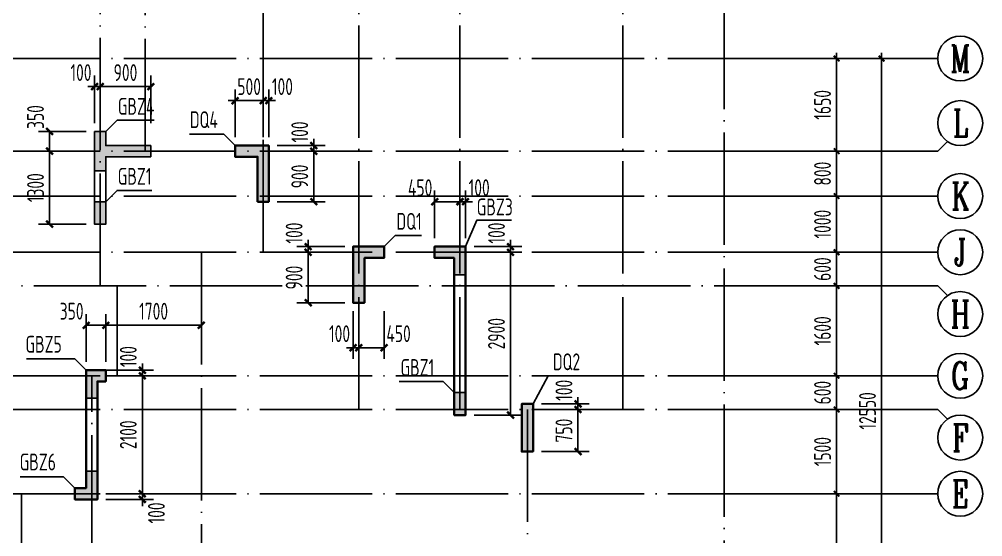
# Model space of a CAD drawing. Extents: x -1712635 to -854203, y -534641 to -21985.
# Drawn here: x -1324429 to -1307290, y -357850 to -348634 of the extents above; entities that cross this region are included whole.
import ezdxf
from ezdxf.enums import TextEntityAlignment as Align

# ---------------------------------------------------------------- set-up
doc = ezdxf.new("R2010")
doc.units = 0
doc.header["$LTSCALE"] = 1000
doc.linetypes.add('DOTE', pattern=[2.42, 2, -0.2, 0.02, -0.2])
doc.layers.get('0').update_dxf_attribs({"linetype": 'CONTINUOUS'})
doc.layers.get('Defpoints').update_dxf_attribs({"linetype": 'CONTINUOUS'})
for name, color, linetype in [('A-AXIS', 1, 'CONTINUOUS'), ('A-DOTE', 10, 'DOTE'), ('AXIS_NUM', 7, 'CONTINUOUS'), ('S-Q墙实线', 6, 'CONTINUOUS'), ('S-Q墙标注', 3, 'CONTINUOUS'), ('S-X详图填充', 252, 'CONTINUOUS'), ('S-X详图实线', 4, 'CONTINUOUS'), ('S-Y一般标注', 3, 'CONTINUOUS'), ('S-Z柱编号', 6, 'CONTINUOUS')]:
    doc.layers.add(name, color=color, linetype=linetype)
doc.styles.add('TSSD_Axis', font='complex.shx', dxfattribs={"width": 0.7, "bigfont": 'hztxt.shx'})
doc.styles.add('TSSD_DIMENSION', font='Tssdeng.shx', dxfattribs={"width": 0.7, "bigfont": 'tssdchn.shx'})
doc.styles.add('TSSD_REIN', font='tssdeng.shx', dxfattribs={"width": 0.7, "height": 300, "bigfont": 'tssdchn.shx'})
doc.styles.add('结构文字', font='zstxt.shx', dxfattribs={"width": 0.7, "bigfont": 'zshz.shx'})
doc.dimstyles.new('STRUCK', dxfattribs={"dimtxt": 400, "dimasz": 121, "dimexe": 200, "dimexo": 150, "dimgap": 115, "dimtad": 1, "dimdec": 0, "dimdsep": 46, "dimtxsty": '结构文字', "dimblk": 'ARCHTICK', "dimcen": 400, "dimclrd": 3, "dimclre": 3, "dimclrt": 7, "dimadec": 0, "dimazin": 0, "dimtfac": 1, "dimtdec": 0, "dimtix": 1, "dimtmove": 2, "dimatfit": 3, "dimldrblk": '_DIMX', "dimfxl": 0, "dimtolj": 1, "dimtzin": 0, "dimarcsym": 0})
doc.dimstyles.new('TSSD_100_100', dxfattribs={"dimtxt": 300, "dimasz": 100, "dimexe": 100, "dimexo": 250, "dimgap": 100, "dimtad": 1, "dimdec": 0, "dimzin": 0, "dimdsep": 46, "dimtxsty": 'TSSD_DIMENSION', "dimblk": 'ARCHTICK', "dimcen": 0, "dimdle": 100, "dimclrt": 7, "dimadec": 0, "dimazin": 0, "dimtfac": 1, "dimtdec": 0, "dimtix": 1, "dimtmove": 2, "dimatfit": 3, "dimldrblk": 'ARCHTICK', "dimfxl": 0, "dimtolj": 1, "dimtzin": 0, "dimarcsym": 0})

# ---------------------------------------------------------------- blocks, each defined once
blk = doc.blocks.new('ts_axno')
at = {"color": 0, "linetype": 'ByBlock', "lineweight": -2}
blk.add_circle((0, 0), 0.5, dxfattribs=at)
at = {"color": 0, "linetype": 'ByBlock', "lineweight": -2, "style": 'TSSD_Axis', "width": 0.7}
blk.add_attdef('A', text='', height=0.6, dxfattribs=at).set_placement((0, 0), align=Align.MIDDLE_CENTER)
blk = doc.blocks.new('_ArchTick')
at = {"color": 0, "const_width": 0.35}
blk.add_lwpolyline([(-0.5, -0.5), (0.5, 0.5)], dxfattribs=at)
blk = doc.blocks.new('*D168')
at = {"layer": 'Defpoints', "color": 0}
for p in [(55600, 10900), (56600, 10900), (55600, 9400)]:
    blk.add_point(p, dxfattribs=at)
at = {"layer": 'S-Y一般标注', "color": 0, "lineweight": -2}
for p, q in [((56600, 9300), (56600, 11000)), ((55850, 10900), (56700, 10900)), ((55850, 9400), (56700, 9400))]:
    blk.add_line(p, q, dxfattribs=at)
at = {"layer": 'S-Y一般标注', "color": 0, "lineweight": -2, "xscale": 100, "yscale": 100, "zscale": 100}
for p, rotation in [((56600, 10900), 90), ((56600, 9400), 270)]:
    blk.add_blockref('_ArchTick', p, dxfattribs=dict(at, rotation=rotation))
at = {"layer": 'S-Y一般标注', "color": 7, "insert": (56350, 10150), "char_height": 300, "attachment_point": 5, "rotation": 90, "style": 'TSSD_DIMENSION'}
blk.add_mtext('\\A1;1500', dxfattribs=at)
blk = doc.blocks.new('*D169')
at = {"layer": 'Defpoints', "color": 0}
for p in [(55600, 11500), (56600, 11500), (55600, 10900)]:
    blk.add_point(p, dxfattribs=at)
at = {"layer": 'S-Y一般标注', "color": 0, "lineweight": -2}
for p, q in [((55850, 11500), (56700, 11500)), ((56600, 11500), (56600, 11600)), ((56600, 10900), (56600, 11500)), ((55850, 10900), (56700, 10900)), ((56600, 10900), (56600, 10800))]:
    blk.add_line(p, q, dxfattribs=at)
at = {"layer": 'S-Y一般标注', "color": 0, "lineweight": -2, "xscale": 100, "yscale": 100, "zscale": 100}
for p, rotation in [((56600, 11500), 270), ((56600, 10900), 90)]:
    blk.add_blockref('_ArchTick', p, dxfattribs=dict(at, rotation=rotation))
at = {"layer": 'S-Y一般标注', "color": 7, "insert": (56350, 11200), "char_height": 300, "attachment_point": 5, "rotation": 90, "style": 'TSSD_DIMENSION'}
blk.add_mtext('\\A1;600', dxfattribs=at)
blk = doc.blocks.new('*D170')
at = {"layer": 'Defpoints', "color": 0}
for p in [(55600, 13100), (56600, 13100), (55600, 11500)]:
    blk.add_point(p, dxfattribs=at)
at = {"layer": 'S-Y一般标注', "color": 0, "lineweight": -2}
for p, q in [((56600, 11400), (56600, 13200)), ((55850, 13100), (56700, 13100)), ((55850, 11500), (56700, 11500))]:
    blk.add_line(p, q, dxfattribs=at)
at = {"layer": 'S-Y一般标注', "color": 0, "lineweight": -2, "xscale": 100, "yscale": 100, "zscale": 100}
for p, rotation in [((56600, 13100), 90), ((56600, 11500), 270)]:
    blk.add_blockref('_ArchTick', p, dxfattribs=dict(at, rotation=rotation))
at = {"layer": 'S-Y一般标注', "color": 7, "insert": (56350, 12300), "char_height": 300, "attachment_point": 5, "rotation": 90, "style": 'TSSD_DIMENSION'}
blk.add_mtext('\\A1;1600', dxfattribs=at)
blk = doc.blocks.new('*D171')
at = {"layer": 'Defpoints', "color": 0}
for p in [(55600, 13700), (56600, 13700), (55600, 13100)]:
    blk.add_point(p, dxfattribs=at)
at = {"layer": 'S-Y一般标注', "color": 0, "lineweight": -2}
for p, q in [((56600, 13700), (56600, 13800)), ((55850, 13700), (56700, 13700)), ((56600, 13100), (56600, 13700)), ((55850, 13100), (56700, 13100)), ((56600, 13100), (56600, 13000))]:
    blk.add_line(p, q, dxfattribs=at)
at = {"layer": 'S-Y一般标注', "color": 0, "lineweight": -2, "xscale": 100, "yscale": 100, "zscale": 100}
for p, rotation in [((56600, 13700), 270), ((56600, 13100), 90)]:
    blk.add_blockref('_ArchTick', p, dxfattribs=dict(at, rotation=rotation))
at = {"layer": 'S-Y一般标注', "color": 7, "insert": (56350, 13400), "char_height": 300, "attachment_point": 5, "rotation": 90, "style": 'TSSD_DIMENSION'}
blk.add_mtext('\\A1;600', dxfattribs=at)
blk = doc.blocks.new('*D172')
at = {"layer": 'Defpoints', "color": 0}
for p in [(55600, 14700), (56600, 14700), (55600, 13700)]:
    blk.add_point(p, dxfattribs=at)
at = {"layer": 'S-Y一般标注', "color": 0, "lineweight": -2}
for p, q in [((56600, 13600), (56600, 14800)), ((55850, 14700), (56700, 14700)), ((55850, 13700), (56700, 13700))]:
    blk.add_line(p, q, dxfattribs=at)
at = {"layer": 'S-Y一般标注', "color": 0, "lineweight": -2, "xscale": 100, "yscale": 100, "zscale": 100}
for p, rotation in [((56600, 14700), 90), ((56600, 13700), 270)]:
    blk.add_blockref('_ArchTick', p, dxfattribs=dict(at, rotation=rotation))
at = {"layer": 'S-Y一般标注', "color": 7, "insert": (56350, 14200), "char_height": 300, "attachment_point": 5, "rotation": 90, "style": 'TSSD_DIMENSION'}
blk.add_mtext('\\A1;1000', dxfattribs=at)
blk = doc.blocks.new('*D173')
at = {"layer": 'Defpoints', "color": 0}
for p in [(55600, 17150), (57400, 17150), (55600, 4600)]:
    blk.add_point(p, dxfattribs=at)
at = {"layer": 'S-Y一般标注', "color": 0, "lineweight": -2}
for p, q in [((55850, 17150), (57500, 17150)), ((57400, 4500), (57400, 17250)), ((55850, 4600), (57500, 4600))]:
    blk.add_line(p, q, dxfattribs=at)
at = {"layer": 'S-Y一般标注', "color": 0, "lineweight": -2, "xscale": 100, "yscale": 100, "zscale": 100}
for p, rotation in [((57400, 17150), 90), ((57400, 4600), 270)]:
    blk.add_blockref('_ArchTick', p, dxfattribs=dict(at, rotation=rotation))
at = {"layer": 'S-Y一般标注', "color": 7, "insert": (57150, 10875), "char_height": 300, "attachment_point": 5, "rotation": 90, "style": 'TSSD_DIMENSION'}
blk.add_mtext('\\A1;12550', dxfattribs=at)
blk = doc.blocks.new('*D174')
at = {"layer": 'Defpoints', "color": 0}
for p in [(55600, 15500), (56600, 15500), (55600, 14700)]:
    blk.add_point(p, dxfattribs=at)
at = {"layer": 'S-Y一般标注', "color": 0, "lineweight": -2}
for p, q in [((56600, 14600), (56600, 15600)), ((55850, 15500), (56700, 15500)), ((55850, 14700), (56700, 14700))]:
    blk.add_line(p, q, dxfattribs=at)
at = {"layer": 'S-Y一般标注', "color": 0, "lineweight": -2, "xscale": 100, "yscale": 100, "zscale": 100}
for p, rotation in [((56600, 15500), 90), ((56600, 14700), 270)]:
    blk.add_blockref('_ArchTick', p, dxfattribs=dict(at, rotation=rotation))
at = {"layer": 'S-Y一般标注', "color": 7, "insert": (56350, 15100), "char_height": 300, "attachment_point": 5, "rotation": 90, "style": 'TSSD_DIMENSION'}
blk.add_mtext('\\A1;800', dxfattribs=at)
blk = doc.blocks.new('*D176')
at = {"layer": 'Defpoints', "color": 0}
for p in [(55600, 9400), (56600, 9400), (55600, 6400)]:
    blk.add_point(p, dxfattribs=at)
at = {"layer": 'S-Y一般标注', "color": 0, "lineweight": -2}
for p, q in [((56600, 6300), (56600, 9500)), ((55850, 9400), (56700, 9400)), ((55850, 6400), (56700, 6400))]:
    blk.add_line(p, q, dxfattribs=at)
at = {"layer": 'S-Y一般标注', "color": 0, "lineweight": -2, "xscale": 100, "yscale": 100, "zscale": 100}
for p, rotation in [((56600, 9400), 90), ((56600, 6400), 270)]:
    blk.add_blockref('_ArchTick', p, dxfattribs=dict(at, rotation=rotation))
at = {"layer": 'S-Y一般标注', "color": 7, "insert": (56350, 7900), "char_height": 300, "attachment_point": 5, "rotation": 90, "style": 'TSSD_DIMENSION'}
blk.add_mtext('\\A1;3000', dxfattribs=at)
blk = doc.blocks.new('*D177')
at = {"layer": 'Defpoints', "color": 0}
for p in [(55600, 17150), (56600, 17150), (55600, 15500)]:
    blk.add_point(p, dxfattribs=at)
at = {"layer": 'S-Y一般标注', "color": 0, "lineweight": -2}
for p, q in [((55850, 17150), (56700, 17150)), ((56600, 15400), (56600, 17250)), ((55850, 15500), (56700, 15500))]:
    blk.add_line(p, q, dxfattribs=at)
at = {"layer": 'S-Y一般标注', "color": 0, "lineweight": -2, "xscale": 100, "yscale": 100, "zscale": 100}
for p, rotation in [((56600, 17150), 90), ((56600, 15500), 270)]:
    blk.add_blockref('_ArchTick', p, dxfattribs=dict(at, rotation=rotation))
at = {"layer": 'S-Y一般标注', "color": 7, "insert": (56350, 16325), "char_height": 300, "attachment_point": 5, "rotation": 90, "style": 'TSSD_DIMENSION'}
blk.add_mtext('\\A1;1650', dxfattribs=at)
blk = doc.blocks.new('*D2305')
at = {"layer": 'Defpoints', "color": 0}
for p in [(-1316490, -352784), (-1315690, -352784), (-1316490, -355684)]:
    blk.add_point(p, dxfattribs=at)
at = {"layer": 'S-Q墙标注', "color": 3, "lineweight": -2}
for p, q in [((-1316340, -352784), (-1315490, -352784)), ((-1315690, -355684), (-1315690, -352784)), ((-1316340, -355684), (-1315490, -355684))]:
    blk.add_line(p, q, dxfattribs=at)
at = {"layer": 'S-Q墙标注', "color": 3, "lineweight": -2, "xscale": 121, "yscale": 121, "zscale": 121}
for p, rotation in [((-1315690, -352784), 90), ((-1315690, -355684), 270)]:
    blk.add_blockref('_ArchTick', p, dxfattribs=dict(at, rotation=rotation))
at = {"layer": 'S-Q墙标注', "color": 7, "insert": (-1315940, -354234), "char_height": 300, "attachment_point": 5, "rotation": 90, "style": 'TSSD_REIN'}
blk.add_mtext('\\A1;2900', dxfattribs=at)
blk = doc.blocks.new('_DIMX')
blk.add_line((-150, 0), (150, 0))
at = {"const_width": 50}
blk.add_lwpolyline([(-70, -70), (70, 70)], dxfattribs=at)
blk = doc.blocks.new('*D2306')
at = {"layer": 'Defpoints', "color": 0}
for p in [(-1316490, -352684), (-1315690, -352684), (-1316490, -352784)]:
    blk.add_point(p, dxfattribs=at)
at = {"layer": 'S-Q墙标注', "color": 3, "lineweight": -2}
for p, q in [((-1316340, -352684), (-1315490, -352684)), ((-1315690, -352684), (-1315690, -352563)), ((-1315690, -352784), (-1315690, -352684)), ((-1316340, -352784), (-1315490, -352784)), ((-1315690, -352784), (-1315690, -352905))]:
    blk.add_line(p, q, dxfattribs=at)
at = {"layer": 'S-Q墙标注', "color": 3, "lineweight": -2, "xscale": 121, "yscale": 121, "zscale": 121}
for p, rotation in [((-1315690, -352684), 270), ((-1315690, -352784), 90)]:
    blk.add_blockref('_ArchTick', p, dxfattribs=dict(at, rotation=rotation))
at = {"layer": 'S-Q墙标注', "color": 7, "insert": (-1315940, -352442), "char_height": 300, "attachment_point": 5, "rotation": 90, "style": 'TSSD_REIN'}
blk.add_mtext('\\A1;100', dxfattribs=at)
blk = doc.blocks.new('*D2307')
at = {"layer": 'Defpoints', "color": 0}
for p in [(-1316590, -351884), (-1316590, -352684), (-1316490, -352684)]:
    blk.add_point(p, dxfattribs=at)
at = {"layer": 'S-Q墙标注', "color": 3, "lineweight": -2}
for p, q in [((-1316590, -352534), (-1316590, -351684)), ((-1316490, -352534), (-1316490, -351684)), ((-1316590, -351884), (-1316711, -351884)), ((-1316490, -351884), (-1316590, -351884)), ((-1316490, -351884), (-1316369, -351884))]:
    blk.add_line(p, q, dxfattribs=at)
at = {"layer": 'S-Q墙标注', "color": 3, "lineweight": -2, "xscale": 121, "yscale": 121, "zscale": 121}
blk.add_blockref('_ArchTick', (-1316590, -351884), dxfattribs=at)
at = {"layer": 'S-Q墙标注', "color": 3, "lineweight": -2, "xscale": 121, "yscale": 121, "zscale": 121, "rotation": 180}
blk.add_blockref('_ArchTick', (-1316490, -351884), dxfattribs=at)
at = {"layer": 'S-Q墙标注', "color": 7, "insert": (-1316248, -351634), "char_height": 300, "attachment_point": 5, "style": 'TSSD_REIN'}
blk.add_mtext('\\A1;100', dxfattribs=at)
blk = doc.blocks.new('*D2308')
at = {"layer": 'Defpoints', "color": 0}
for p in [(-1317040, -351884), (-1317040, -352684), (-1316590, -352684)]:
    blk.add_point(p, dxfattribs=at)
at = {"layer": 'S-Q墙标注', "color": 3, "lineweight": -2}
for p, q in [((-1317040, -352534), (-1317040, -351684)), ((-1316590, -352534), (-1316590, -351684)), ((-1316590, -351884), (-1317040, -351884))]:
    blk.add_line(p, q, dxfattribs=at)
at = {"layer": 'S-Q墙标注', "color": 3, "lineweight": -2, "xscale": 121, "yscale": 121, "zscale": 121, "rotation": 180}
blk.add_blockref('_ArchTick', (-1317040, -351884), dxfattribs=at)
at = {"layer": 'S-Q墙标注', "color": 3, "lineweight": -2, "xscale": 121, "yscale": 121, "zscale": 121}
blk.add_blockref('_ArchTick', (-1316590, -351884), dxfattribs=at)
at = {"layer": 'S-Q墙标注', "color": 7, "insert": (-1317298, -351634), "char_height": 300, "attachment_point": 5, "style": 'TSSD_REIN'}
blk.add_mtext('\\A1;450', dxfattribs=at)
blk = doc.blocks.new('*D2309')
at = {"layer": 'Defpoints', "color": 0}
for p in [(-1319290, -352784), (-1318490, -352784), (-1318490, -353684)]:
    blk.add_point(p, dxfattribs=at)
at = {"layer": 'S-Q墙标注', "color": 3, "lineweight": -2}
for p, q in [((-1318640, -352784), (-1319490, -352784)), ((-1319290, -353684), (-1319290, -352784)), ((-1318640, -353684), (-1319490, -353684))]:
    blk.add_line(p, q, dxfattribs=at)
at = {"layer": 'S-Q墙标注', "color": 3, "lineweight": -2, "xscale": 121, "yscale": 121, "zscale": 121}
for p, rotation in [((-1319290, -352784), 90), ((-1319290, -353684), 270)]:
    blk.add_blockref('_ArchTick', p, dxfattribs=dict(at, rotation=rotation))
at = {"layer": 'S-Q墙标注', "color": 7, "insert": (-1319540, -353234), "char_height": 300, "attachment_point": 5, "rotation": 90, "style": 'TSSD_REIN'}
blk.add_mtext('\\A1;900', dxfattribs=at)
blk = doc.blocks.new('*D2310')
at = {"layer": 'Defpoints', "color": 0}
for p in [(-1319290, -352684), (-1318490, -352684), (-1318490, -352784)]:
    blk.add_point(p, dxfattribs=at)
at = {"layer": 'S-Q墙标注', "color": 3, "lineweight": -2}
for p, q in [((-1318640, -352684), (-1319490, -352684)), ((-1319290, -352684), (-1319290, -352563)), ((-1319290, -352784), (-1319290, -352684)), ((-1318640, -352784), (-1319490, -352784)), ((-1319290, -352784), (-1319290, -352905))]:
    blk.add_line(p, q, dxfattribs=at)
at = {"layer": 'S-Q墙标注', "color": 3, "lineweight": -2, "xscale": 121, "yscale": 121, "zscale": 121}
for p, rotation in [((-1319290, -352684), 270), ((-1319290, -352784), 90)]:
    blk.add_blockref('_ArchTick', p, dxfattribs=dict(at, rotation=rotation))
at = {"layer": 'S-Q墙标注', "color": 7, "insert": (-1319540, -352442), "char_height": 300, "attachment_point": 5, "rotation": 90, "style": 'TSSD_REIN'}
blk.add_mtext('\\A1;100', dxfattribs=at)
blk = doc.blocks.new('*D2311')
at = {"layer": 'Defpoints', "color": 0}
for p in [(-1318390, -353684), (-1317940, -353684), (-1318390, -354484)]:
    blk.add_point(p, dxfattribs=at)
at = {"layer": 'S-Q墙标注', "color": 3, "lineweight": -2}
for p, q in [((-1318390, -353834), (-1318390, -354684)), ((-1317940, -353834), (-1317940, -354684)), ((-1317940, -354484), (-1318390, -354484))]:
    blk.add_line(p, q, dxfattribs=at)
at = {"layer": 'S-Q墙标注', "color": 3, "lineweight": -2, "xscale": 121, "yscale": 121, "zscale": 121, "rotation": 180}
blk.add_blockref('_ArchTick', (-1318390, -354484), dxfattribs=at)
at = {"layer": 'S-Q墙标注', "color": 3, "lineweight": -2, "xscale": 121, "yscale": 121, "zscale": 121}
blk.add_blockref('_ArchTick', (-1317940, -354484), dxfattribs=at)
at = {"layer": 'S-Q墙标注', "color": 7, "insert": (-1317682, -354234), "char_height": 300, "attachment_point": 5, "style": 'TSSD_REIN'}
blk.add_mtext('\\A1;450', dxfattribs=at)
blk = doc.blocks.new('*D2312')
at = {"layer": 'Defpoints', "color": 0}
for p in [(-1318490, -353684), (-1318390, -353684), (-1318490, -354484)]:
    blk.add_point(p, dxfattribs=at)
at = {"layer": 'S-Q墙标注', "color": 3, "lineweight": -2}
for p, q in [((-1318490, -353834), (-1318490, -354684)), ((-1318390, -353834), (-1318390, -354684)), ((-1318490, -354484), (-1318611, -354484)), ((-1318390, -354484), (-1318490, -354484)), ((-1318390, -354484), (-1318269, -354484))]:
    blk.add_line(p, q, dxfattribs=at)
at = {"layer": 'S-Q墙标注', "color": 3, "lineweight": -2, "xscale": 121, "yscale": 121, "zscale": 121}
blk.add_blockref('_ArchTick', (-1318490, -354484), dxfattribs=at)
at = {"layer": 'S-Q墙标注', "color": 3, "lineweight": -2, "xscale": 121, "yscale": 121, "zscale": 121, "rotation": 180}
blk.add_blockref('_ArchTick', (-1318390, -354484), dxfattribs=at)
at = {"layer": 'S-Q墙标注', "color": 7, "insert": (-1318732, -354234), "char_height": 300, "attachment_point": 5, "style": 'TSSD_REIN'}
blk.add_mtext('\\A1;100', dxfattribs=at)
blk = doc.blocks.new('*D2313')
at = {"layer": 'Defpoints', "color": 0}
for p in [(-1319990, -350984), (-1319190, -350984), (-1319990, -351884)]:
    blk.add_point(p, dxfattribs=at)
at = {"layer": 'S-Q墙标注', "color": 3, "lineweight": -2}
for p, q in [((-1319840, -350984), (-1318990, -350984)), ((-1319190, -351884), (-1319190, -350984)), ((-1319840, -351884), (-1318990, -351884))]:
    blk.add_line(p, q, dxfattribs=at)
at = {"layer": 'S-Q墙标注', "color": 3, "lineweight": -2, "xscale": 121, "yscale": 121, "zscale": 121}
for p, rotation in [((-1319190, -350984), 90), ((-1319190, -351884), 270)]:
    blk.add_blockref('_ArchTick', p, dxfattribs=dict(at, rotation=rotation))
at = {"layer": 'S-Q墙标注', "color": 7, "insert": (-1319440, -351434), "char_height": 300, "attachment_point": 5, "rotation": 90, "style": 'TSSD_REIN'}
blk.add_mtext('\\A1;900', dxfattribs=at)
blk = doc.blocks.new('*D2314')
at = {"layer": 'Defpoints', "color": 0}
for p in [(-1319990, -350884), (-1319990, -350984), (-1319190, -350884)]:
    blk.add_point(p, dxfattribs=at)
at = {"layer": 'S-Q墙标注', "color": 3, "lineweight": -2}
for p, q in [((-1319190, -350884), (-1319190, -350763)), ((-1319840, -350884), (-1318990, -350884)), ((-1319840, -350984), (-1318990, -350984)), ((-1319190, -350984), (-1319190, -350884)), ((-1319190, -350984), (-1319190, -351105))]:
    blk.add_line(p, q, dxfattribs=at)
at = {"layer": 'S-Q墙标注', "color": 3, "lineweight": -2, "xscale": 121, "yscale": 121, "zscale": 121}
for p, rotation in [((-1319190, -350884), 270), ((-1319190, -350984), 90)]:
    blk.add_blockref('_ArchTick', p, dxfattribs=dict(at, rotation=rotation))
at = {"layer": 'S-Q墙标注', "color": 7, "insert": (-1319440, -350642), "char_height": 300, "attachment_point": 5, "rotation": 90, "style": 'TSSD_REIN'}
blk.add_mtext('\\A1;100', dxfattribs=at)
blk = doc.blocks.new('*D2315')
at = {"layer": 'Defpoints', "color": 0}
for p in [(-1320090, -350084), (-1320090, -350884), (-1319990, -350884)]:
    blk.add_point(p, dxfattribs=at)
at = {"layer": 'S-Q墙标注', "color": 3, "lineweight": -2}
for p, q in [((-1320090, -350734), (-1320090, -349884)), ((-1319990, -350734), (-1319990, -349884)), ((-1320090, -350084), (-1320211, -350084)), ((-1319990, -350084), (-1320090, -350084)), ((-1319990, -350084), (-1319869, -350084))]:
    blk.add_line(p, q, dxfattribs=at)
at = {"layer": 'S-Q墙标注', "color": 3, "lineweight": -2, "xscale": 121, "yscale": 121, "zscale": 121}
blk.add_blockref('_ArchTick', (-1320090, -350084), dxfattribs=at)
at = {"layer": 'S-Q墙标注', "color": 3, "lineweight": -2, "xscale": 121, "yscale": 121, "zscale": 121, "rotation": 180}
blk.add_blockref('_ArchTick', (-1319990, -350084), dxfattribs=at)
at = {"layer": 'S-Q墙标注', "color": 7, "insert": (-1319748, -349834), "char_height": 300, "attachment_point": 5, "style": 'TSSD_REIN'}
blk.add_mtext('\\A1;100', dxfattribs=at)
blk = doc.blocks.new('*D2316')
at = {"layer": 'Defpoints', "color": 0}
for p in [(-1320590, -350084), (-1320590, -350884), (-1320090, -350884)]:
    blk.add_point(p, dxfattribs=at)
at = {"layer": 'S-Q墙标注', "color": 3, "lineweight": -2}
for p, q in [((-1320590, -350734), (-1320590, -349884)), ((-1320090, -350734), (-1320090, -349884)), ((-1320590, -350084), (-1320711, -350084)), ((-1320090, -350084), (-1320590, -350084)), ((-1320090, -350084), (-1319969, -350084))]:
    blk.add_line(p, q, dxfattribs=at)
at = {"layer": 'S-Q墙标注', "color": 3, "lineweight": -2, "xscale": 121, "yscale": 121, "zscale": 121}
blk.add_blockref('_ArchTick', (-1320590, -350084), dxfattribs=at)
at = {"layer": 'S-Q墙标注', "color": 3, "lineweight": -2, "xscale": 121, "yscale": 121, "zscale": 121, "rotation": 180}
blk.add_blockref('_ArchTick', (-1320090, -350084), dxfattribs=at)
at = {"layer": 'S-Q墙标注', "color": 7, "insert": (-1320340, -349834), "char_height": 300, "attachment_point": 5, "style": 'TSSD_REIN'}
blk.add_mtext('\\A1;500', dxfattribs=at)
blk = doc.blocks.new('*D2317')
at = {"layer": 'Defpoints', "color": 0}
for p in [(-1323040, -357084), (-1322240, -357084), (-1323040, -357184)]:
    blk.add_point(p, dxfattribs=at)
at = {"layer": 'S-Q墙标注', "color": 3, "lineweight": -2}
for p, q in [((-1322240, -357084), (-1322240, -356963)), ((-1322890, -357084), (-1322040, -357084)), ((-1322240, -357184), (-1322240, -357084)), ((-1322890, -357184), (-1322040, -357184)), ((-1322240, -357184), (-1322240, -357305))]:
    blk.add_line(p, q, dxfattribs=at)
at = {"layer": 'S-Q墙标注', "color": 3, "lineweight": -2, "xscale": 121, "yscale": 121, "zscale": 121}
for p, rotation in [((-1322240, -357084), 270), ((-1322240, -357184), 90)]:
    blk.add_blockref('_ArchTick', p, dxfattribs=dict(at, rotation=rotation))
at = {"layer": 'S-Q墙标注', "color": 7, "insert": (-1321990, -357426), "char_height": 300, "attachment_point": 5, "rotation": 90, "style": 'TSSD_REIN'}
blk.add_mtext('\\A1;100', dxfattribs=at)
blk = doc.blocks.new('*D2318')
at = {"layer": 'Defpoints', "color": 0}
for p in [(-1323040, -354984), (-1322240, -354984), (-1323040, -357084)]:
    blk.add_point(p, dxfattribs=at)
at = {"layer": 'S-Q墙标注', "color": 3, "lineweight": -2}
for p, q in [((-1322890, -354984), (-1322040, -354984)), ((-1322240, -357084), (-1322240, -354984)), ((-1322890, -357084), (-1322040, -357084))]:
    blk.add_line(p, q, dxfattribs=at)
at = {"layer": 'S-Q墙标注', "color": 3, "lineweight": -2, "xscale": 121, "yscale": 121, "zscale": 121}
for p, rotation in [((-1322240, -354984), 90), ((-1322240, -357084), 270)]:
    blk.add_blockref('_ArchTick', p, dxfattribs=dict(at, rotation=rotation))
at = {"layer": 'S-Q墙标注', "color": 7, "insert": (-1322490, -356034), "char_height": 300, "attachment_point": 5, "rotation": 90, "style": 'TSSD_REIN'}
blk.add_mtext('\\A1;2100', dxfattribs=at)
blk = doc.blocks.new('*D2319')
at = {"layer": 'Defpoints', "color": 0}
for p in [(-1323040, -354884), (-1322240, -354884), (-1323040, -354984)]:
    blk.add_point(p, dxfattribs=at)
at = {"layer": 'S-Q墙标注', "color": 3, "lineweight": -2}
for p, q in [((-1322240, -354884), (-1322240, -354763)), ((-1322890, -354884), (-1322040, -354884)), ((-1322240, -354984), (-1322240, -354884)), ((-1322890, -354984), (-1322040, -354984)), ((-1322240, -354984), (-1322240, -355105))]:
    blk.add_line(p, q, dxfattribs=at)
at = {"layer": 'S-Q墙标注', "color": 3, "lineweight": -2, "xscale": 121, "yscale": 121, "zscale": 121}
for p, rotation in [((-1322240, -354884), 270), ((-1322240, -354984), 90)]:
    blk.add_blockref('_ArchTick', p, dxfattribs=dict(at, rotation=rotation))
at = {"layer": 'S-Q墙标注', "color": 7, "insert": (-1322490, -354642), "char_height": 300, "attachment_point": 5, "rotation": 90, "style": 'TSSD_REIN'}
blk.add_mtext('\\A1;100', dxfattribs=at)
blk = doc.blocks.new('*D2361')
at = {"layer": 'Defpoints', "color": 0}
for p in [(-1315290, -355484), (-1315290, -355584), (-1314490, -355484)]:
    blk.add_point(p, dxfattribs=at)
at = {"layer": 'S-Q墙标注', "color": 3, "lineweight": -2}
for p, q in [((-1314490, -355484), (-1314490, -355363)), ((-1315140, -355484), (-1314290, -355484)), ((-1315140, -355584), (-1314290, -355584)), ((-1314490, -355584), (-1314490, -355484)), ((-1314490, -355584), (-1314490, -355705))]:
    blk.add_line(p, q, dxfattribs=at)
at = {"layer": 'S-Q墙标注', "color": 3, "lineweight": -2, "xscale": 121, "yscale": 121, "zscale": 121}
for p, rotation in [((-1314490, -355484), 270), ((-1314490, -355584), 90)]:
    blk.add_blockref('_ArchTick', p, dxfattribs=dict(at, rotation=rotation))
at = {"layer": 'S-Q墙标注', "color": 7, "insert": (-1314740, -355242), "char_height": 300, "attachment_point": 5, "rotation": 90, "style": 'TSSD_REIN'}
blk.add_mtext('\\A1;100', dxfattribs=at)
blk = doc.blocks.new('*D2362')
at = {"layer": 'Defpoints', "color": 0}
for p in [(-1315290, -355584), (-1314490, -355584), (-1315290, -356334)]:
    blk.add_point(p, dxfattribs=at)
at = {"layer": 'S-Q墙标注', "color": 3, "lineweight": -2}
for p, q in [((-1315140, -355584), (-1314290, -355584)), ((-1314490, -356334), (-1314490, -355584)), ((-1315140, -356334), (-1314290, -356334))]:
    blk.add_line(p, q, dxfattribs=at)
at = {"layer": 'S-Q墙标注', "color": 3, "lineweight": -2, "xscale": 121, "yscale": 121, "zscale": 121}
for p, rotation in [((-1314490, -355584), 90), ((-1314490, -356334), 270)]:
    blk.add_blockref('_ArchTick', p, dxfattribs=dict(at, rotation=rotation))
at = {"layer": 'S-Q墙标注', "color": 7, "insert": (-1314740, -355959), "char_height": 300, "attachment_point": 5, "rotation": 90, "style": 'TSSD_REIN'}
blk.add_mtext('\\A1;750', dxfattribs=at)
blk = doc.blocks.new('*D2383')
at = {"layer": 'Defpoints', "color": 0}
for p in [(-1323240, -354084), (-1323240, -354884), (-1322890, -354884)]:
    blk.add_point(p, dxfattribs=at)
at = {"layer": 'S-Q墙标注', "color": 3, "lineweight": -2}
for p, q in [((-1323240, -354734), (-1323240, -353884)), ((-1322890, -354734), (-1322890, -353884)), ((-1322890, -354084), (-1323240, -354084))]:
    blk.add_line(p, q, dxfattribs=at)
at = {"layer": 'S-Q墙标注', "color": 3, "lineweight": -2, "xscale": 121, "yscale": 121, "zscale": 121, "rotation": 180}
blk.add_blockref('_ArchTick', (-1323240, -354084), dxfattribs=at)
at = {"layer": 'S-Q墙标注', "color": 3, "lineweight": -2, "xscale": 121, "yscale": 121, "zscale": 121}
blk.add_blockref('_ArchTick', (-1322890, -354084), dxfattribs=at)
at = {"layer": 'S-Q墙标注', "color": 7, "insert": (-1323498, -353834), "char_height": 300, "attachment_point": 5, "style": 'TSSD_REIN'}
blk.add_mtext('\\A1;350', dxfattribs=at)
blk = doc.blocks.new('*D2384')
at = {"layer": 'Defpoints', "color": 0}
for p in [(-1322890, -354084), (-1322890, -354884), (-1321190, -354884)]:
    blk.add_point(p, dxfattribs=at)
at = {"layer": 'S-Q墙标注', "color": 3, "lineweight": -2}
for p, q in [((-1322890, -354734), (-1322890, -353884)), ((-1321190, -354734), (-1321190, -353884)), ((-1321190, -354084), (-1322890, -354084))]:
    blk.add_line(p, q, dxfattribs=at)
at = {"layer": 'S-Q墙标注', "color": 3, "lineweight": -2, "xscale": 121, "yscale": 121, "zscale": 121, "rotation": 180}
blk.add_blockref('_ArchTick', (-1322890, -354084), dxfattribs=at)
at = {"layer": 'S-Q墙标注', "color": 3, "lineweight": -2, "xscale": 121, "yscale": 121, "zscale": 121}
blk.add_blockref('_ArchTick', (-1321190, -354084), dxfattribs=at)
at = {"layer": 'S-Q墙标注', "color": 7, "insert": (-1322040, -353834), "char_height": 300, "attachment_point": 5, "style": 'TSSD_REIN'}
blk.add_mtext('\\A1;1700', dxfattribs=at)
blk = doc.blocks.new('*D2521')
at = {"layer": 'Defpoints', "color": 0}
for p in [(-1323890, -350984), (-1323090, -350984), (-1323090, -352284)]:
    blk.add_point(p, dxfattribs=at)
at = {"layer": 'S-Q墙标注', "color": 3, "lineweight": -2}
for p, q in [((-1323240, -350984), (-1324090, -350984)), ((-1323890, -352284), (-1323890, -350984)), ((-1323240, -352284), (-1324090, -352284))]:
    blk.add_line(p, q, dxfattribs=at)
at = {"layer": 'S-Q墙标注', "color": 3, "lineweight": -2, "xscale": 121, "yscale": 121, "zscale": 121}
for p, rotation in [((-1323890, -350984), 90), ((-1323890, -352284), 270)]:
    blk.add_blockref('_ArchTick', p, dxfattribs=dict(at, rotation=rotation))
at = {"layer": 'S-Q墙标注', "color": 7, "insert": (-1324140, -351634), "char_height": 300, "attachment_point": 5, "rotation": 90, "style": 'TSSD_REIN'}
blk.add_mtext('\\A1;1300', dxfattribs=at)
blk = doc.blocks.new('*D2522')
at = {"layer": 'Defpoints', "color": 0}
for p in [(-1323890, -350634), (-1323090, -350634), (-1323090, -350984)]:
    blk.add_point(p, dxfattribs=at)
at = {"layer": 'S-Q墙标注', "color": 3, "lineweight": -2}
for p, q in [((-1323240, -350634), (-1324090, -350634)), ((-1323890, -350984), (-1323890, -350634)), ((-1323240, -350984), (-1324090, -350984))]:
    blk.add_line(p, q, dxfattribs=at)
at = {"layer": 'S-Q墙标注', "color": 3, "lineweight": -2, "xscale": 121, "yscale": 121, "zscale": 121}
for p, rotation in [((-1323890, -350634), 90), ((-1323890, -350984), 270)]:
    blk.add_blockref('_ArchTick', p, dxfattribs=dict(at, rotation=rotation))
at = {"layer": 'S-Q墙标注', "color": 7, "insert": (-1324140, -350376), "char_height": 300, "attachment_point": 5, "rotation": 90, "style": 'TSSD_REIN'}
blk.add_mtext('\\A1;350', dxfattribs=at)
blk = doc.blocks.new('*D2523')
at = {"layer": 'Defpoints', "color": 0}
for p in [(-1322990, -349834), (-1322990, -350634), (-1322090, -350634)]:
    blk.add_point(p, dxfattribs=at)
at = {"layer": 'S-Q墙标注', "color": 3, "lineweight": -2}
for p, q in [((-1322990, -350484), (-1322990, -349634)), ((-1322090, -350484), (-1322090, -349634)), ((-1322090, -349834), (-1322990, -349834))]:
    blk.add_line(p, q, dxfattribs=at)
at = {"layer": 'S-Q墙标注', "color": 3, "lineweight": -2, "xscale": 121, "yscale": 121, "zscale": 121, "rotation": 180}
blk.add_blockref('_ArchTick', (-1322990, -349834), dxfattribs=at)
at = {"layer": 'S-Q墙标注', "color": 3, "lineweight": -2, "xscale": 121, "yscale": 121, "zscale": 121}
blk.add_blockref('_ArchTick', (-1322090, -349834), dxfattribs=at)
at = {"layer": 'S-Q墙标注', "color": 7, "insert": (-1322540, -349584), "char_height": 300, "attachment_point": 5, "style": 'TSSD_REIN'}
blk.add_mtext('\\A1;900', dxfattribs=at)
blk = doc.blocks.new('*D2524')
at = {"layer": 'Defpoints', "color": 0}
for p in [(-1323090, -349834), (-1323090, -350634), (-1322990, -350634)]:
    blk.add_point(p, dxfattribs=at)
at = {"layer": 'S-Q墙标注', "color": 3, "lineweight": -2}
for p, q in [((-1323090, -350484), (-1323090, -349634)), ((-1322990, -350484), (-1322990, -349634)), ((-1323090, -349834), (-1323211, -349834)), ((-1322990, -349834), (-1323090, -349834)), ((-1322990, -349834), (-1322869, -349834))]:
    blk.add_line(p, q, dxfattribs=at)
at = {"layer": 'S-Q墙标注', "color": 3, "lineweight": -2, "xscale": 121, "yscale": 121, "zscale": 121}
blk.add_blockref('_ArchTick', (-1323090, -349834), dxfattribs=at)
at = {"layer": 'S-Q墙标注', "color": 3, "lineweight": -2, "xscale": 121, "yscale": 121, "zscale": 121, "rotation": 180}
blk.add_blockref('_ArchTick', (-1322990, -349834), dxfattribs=at)
at = {"layer": 'S-Q墙标注', "color": 7, "insert": (-1323332, -349584), "char_height": 300, "attachment_point": 5, "style": 'TSSD_REIN'}
blk.add_mtext('\\A1;100', dxfattribs=at)
blk = doc.blocks.new('20210726.16395156')
at = {"layer": 'A-AXIS'}
for p, q in [((55600, 17150), (58400, 17150)), ((58400, 15500), (58571.6, 15671.7)), ((55600, 15500), (58400, 15500)), ((55600, 14700), (58400, 14700)), ((55600, 13700), (58400, 13700)), ((55600, 13100.3), (58400, 13100.3)), ((58400, 13100.3), (58571.6, 12928.7)), ((55600, 11500), (58400, 11500)), ((55600, 10900), (58400, 10900)), ((58400, 10900), (58571.6, 10728.4)), ((55600, 9400), (58400, 9400))]:
    blk.add_line(p, q, dxfattribs=at)
at = {"layer": 'A-DOTE'}
for p, q in [((43500, 13100.3), (43500, 18249.9)), ((44300, 15500), (44300, 18249.9)), ((46400, 13700), (46400, 18249.9)), ((48100, 10900), (48100, 18249.9)), ((49900, 10900), (49900, 18249.9)), ((52800, 10900), (52800, 18249.9)), ((54600, 18249.9), (54600, 3600)), ((55600, 17150), (3600, 17150)), ((55600, 15500), (3600, 15500)), ((55600, 14700), (3600, 14700)), ((55600, 13700), (3600, 13700)), ((45299.8, 13700), (45300, 3600)), ((3600, 13100.3), (55600, 13100.3)), ((43800, 11500), (43800, 13100)), ((55600, 11500), (3600, 11500)), ((43350, 3600.2), (43350, 11500)), ((55600, 10900), (3600, 10900)), ((51100, 10900), (51100, 3600)), ((55600, 9400), (3600, 9400)), ((42100, 9400), (42100, 3600))]:
    blk.add_line(p, q, dxfattribs=at)
at = {"layer": 'A-AXIS'}
ref = blk.add_blockref('ts_axno', (58800, 17150), dxfattribs=dict(at, xscale=-800, yscale=800, zscale=800))
ref.add_attrib('G', 'M', dxfattribs={"layer": 'AXIS_NUM', "height": 480, "style": 'TSSD_Axis', "width": 0.7}).set_placement((58800, 17150), align=Align.MIDDLE_CENTER)
ref = blk.add_blockref('ts_axno', (58800, 16000), dxfattribs=dict(at, xscale=-800, yscale=800, zscale=800))
ref.add_attrib('G', 'L', dxfattribs={"layer": 'AXIS_NUM', "height": 480, "style": 'TSSD_Axis', "width": 0.7}).set_placement((58800, 16000), align=Align.MIDDLE_CENTER)
ref = blk.add_blockref('ts_axno', (58800, 14700), dxfattribs=dict(at, xscale=-800, yscale=800, zscale=800))
ref.add_attrib('G', 'K', dxfattribs={"layer": 'AXIS_NUM', "height": 480, "style": 'TSSD_Axis', "width": 0.7}).set_placement((58800, 14700), align=Align.MIDDLE_CENTER)
ref = blk.add_blockref('ts_axno', (58800, 13700), dxfattribs=dict(at, xscale=-800, yscale=800, zscale=800))
ref.add_attrib('G', 'J', dxfattribs={"layer": 'AXIS_NUM', "height": 480, "style": 'TSSD_Axis', "width": 0.7}).set_placement((58800, 13700), align=Align.MIDDLE_CENTER)
ref = blk.add_blockref('ts_axno', (58800, 12600.3), dxfattribs=dict(at, xscale=-800, yscale=800, zscale=800))
ref.add_attrib('C', 'H', dxfattribs={"layer": 'AXIS_NUM', "height": 480, "style": 'TSSD_Axis', "width": 0.7}).set_placement((58800, 12600.3), align=Align.MIDDLE_CENTER)
ref = blk.add_blockref('ts_axno', (58800, 11500), dxfattribs=dict(at, xscale=-800, yscale=800, zscale=800))
ref.add_attrib('D', 'G', dxfattribs={"layer": 'AXIS_NUM', "height": 480, "style": 'TSSD_Axis', "width": 0.7}).set_placement((58800, 11500), align=Align.MIDDLE_CENTER)
ref = blk.add_blockref('ts_axno', (58800, 10400), dxfattribs=dict(at, xscale=-800, yscale=800, zscale=800))
ref.add_attrib('C', 'F', dxfattribs={"layer": 'AXIS_NUM', "height": 480, "style": 'TSSD_Axis', "width": 0.7}).set_placement((58800, 10400), align=Align.MIDDLE_CENTER)
ref = blk.add_blockref('ts_axno', (58800, 9400), dxfattribs=dict(at, xscale=-800, yscale=800, zscale=800))
ref.add_attrib('B', 'E', dxfattribs={"layer": 'AXIS_NUM', "height": 480, "style": 'TSSD_Axis', "width": 0.7}).set_placement((58800, 9400), align=Align.MIDDLE_CENTER)
at = {"layer": 'S-Y一般标注'}
for base, p1, p2, picture, middle in [((57400, 17150), (55600, 4600), (55600, 17150), '*D173', (57150, 10875)), ((56600, 17150), (55600, 15500), (55600, 17150), '*D177', (56350, 16325)), ((56600, 15500), (55600, 14700), (55600, 15500), '*D174', (56350, 15100)), ((56600, 14700), (55600, 13700), (55600, 14700), '*D172', (56350, 14200)), ((56600, 13700), (55600, 13100.3), (55600, 13700), '*D171', (56350, 13400.2)), ((56600, 13100.3), (55600, 11500), (55600, 13100.3), '*D170', (56350, 12300.2)), ((56600, 11500), (55600, 10900), (55600, 11500), '*D169', (56350, 11200)), ((56600, 10900), (55600, 9400), (55600, 10900), '*D168', (56350, 10150)), ((56600, 9400), (55600, 6400), (55600, 9400), '*D176', (56350, 7900))]:
    dim = blk.add_linear_dim(base=base, p1=p1, p2=p2, angle=90, dimstyle='TSSD_100_100', dxfattribs=at)
    dim.commit()
    dim.dimension.update_dxf_attribs({"geometry": picture, "text_midpoint": middle})

msp = doc.modelspace()

# ---------------------------------------------------------------- hatches: boundary and pattern name
at = {"layer": 'S-X详图填充'}
h = msp.add_hatch(color=256, dxfattribs=at)
h.dxf.hatch_style = 1
h.paths.add_polyline_path([(-1322890.09, -351334.15), (-1323090.09, -351334.15), (-1323090.09, -350633.69), (-1322890.09, -350633.69), (-1322890.09, -350883.69), (-1322089.96, -350883.69), (-1322089.96, -351083.69), (-1322890.09, -351083.69)])
h = msp.add_hatch(color=256, dxfattribs=at)
h.dxf.hatch_style = 1
h.paths.add_polyline_path([(-1319990.09, -350883.69), (-1320590, -350883.69), (-1320590, -351083.69), (-1320190.09, -351083.69), (-1320190.09, -351883.69), (-1319990.09, -351883.69)])
h = msp.add_hatch(color=256, dxfattribs=at)
h.dxf.hatch_style = 1
h.paths.add_polyline_path([(-1322890.09, -351883.69), (-1323090.09, -351883.69), (-1323090.09, -352283.69), (-1322890.09, -352283.69)])
h = msp.add_hatch(color=256, dxfattribs=at)
h.dxf.hatch_style = 1
h.paths.add_polyline_path([(-1318490.1, -352683.69), (-1318490.1, -353683.69), (-1318290.1, -353683.69), (-1318290.1, -352883.69), (-1317940.18, -352883.69), (-1317940.18, -352683.69)])
h = msp.add_hatch(color=256, dxfattribs=at)
h.dxf.hatch_style = 1
h.paths.add_polyline_path([(-1316690.08, -353183.69), (-1316490.08, -353183.69), (-1316490.08, -352683.69), (-1317040.08, -352683.69), (-1317040.08, -352883.69), (-1316690.08, -352883.69)])
h = msp.add_hatch(color=256, dxfattribs=at)
h.dxf.hatch_style = 1
h.paths.add_polyline_path([(-1323240.09, -355383.69), (-1323040.09, -355383.69), (-1323040.09, -355083.69), (-1322890.1, -355083.69), (-1322890.1, -354883.69), (-1323240.09, -354883.69)])
h = msp.add_hatch(color=256, dxfattribs=at)
h.dxf.hatch_style = 1
h.paths.add_polyline_path([(-1316490.08, -355283.69), (-1316690.08, -355283.69), (-1316690.08, -355683.69), (-1316490.08, -355683.69)])
h = msp.add_hatch(color=256, dxfattribs=at)
h.dxf.hatch_style = 1
h.paths.add_polyline_path([(-1315490.09, -356333.69), (-1315290.09, -356333.69), (-1315290.12, -355483.69), (-1315490.12, -355483.69)])
h = msp.add_hatch(color=256, dxfattribs=at)
h.dxf.hatch_style = 1
h.paths.add_polyline_path([(-1323040.09, -356683.69), (-1323240.09, -356683.69), (-1323240.09, -356983.69), (-1323440.09, -356983.69), (-1323440.09, -357183.69), (-1323040.09, -357183.69)])

# ---------------------------------------------------------------- linework, layer by layer
at = {"layer": 'S-Q墙实线'}
msp.add_lwpolyline([(-1323090.09, -350983.69), (-1323090.09, -352283.69), (-1322890.09, -352283.69), (-1322890.09, -351083.69), (-1322090.48, -351083.69), (-1322090.48, -350883.69), (-1322890.09, -350883.69), (-1322890.09, -350633.69), (-1323090.09, -350633.69)], close=True, dxfattribs=at)
at = {"layer": 'S-Q墙实线', "lineweight": 35}
for points in [[(-1320190.09, -351883.69), (-1320190.1, -351083.69), (-1320590.01, -351083.69), (-1320590.01, -350883.69), (-1319990.1, -350883.69), (-1319990.09, -351883.69)], [(-1318290.11, -352883.69), (-1318290.11, -353683.69), (-1318490.11, -353683.69), (-1318490.11, -352683.69), (-1317940.11, -352683.69), (-1317940.11, -352883.69)], [(-1316690.11, -352883.69), (-1317040.11, -352883.69), (-1317040.11, -352683.69), (-1316490.11, -352683.69), (-1316490.11, -355683.69), (-1316690.11, -355683.69)], [(-1323240.1, -354883.69), (-1322890.1, -354883.69), (-1322890.1, -355083.69), (-1323040.1, -355083.69), (-1323040.1, -355583.69), (-1323040.1, -356033.69), (-1323040.1, -357183.69), (-1323440.1, -357183.69), (-1323440.1, -356983.69), (-1323240.1, -356983.69), (-1323240.1, -356033.69), (-1323240.1, -355583.69)], [(-1315290.1, -356333.69), (-1315290.1, -355483.69), (-1315490.1, -355483.69), (-1315490.1, -356333.69)]]:
    msp.add_lwpolyline(points, close=True, dxfattribs=at)
at = {"layer": 'S-X详图实线'}
for points in [[(-1322890.09, -351334.15), (-1323090.09, -351334.15), (-1323090.09, -350633.69), (-1322890.09, -350633.69), (-1322890.09, -350883.69), (-1322089.96, -350883.69), (-1322089.96, -351083.69), (-1322890.09, -351083.69), (-1322890.09, -351083.69)], [(-1319990.09, -350883.69), (-1320590, -350883.69), (-1320590, -351083.69), (-1320190.09, -351083.69), (-1320190.09, -351883.69), (-1319990.09, -351883.69), (-1319990.09, -350883.69)], [(-1322890.09, -351883.69), (-1323090.09, -351883.69), (-1323090.09, -352283.69), (-1322890.09, -352283.69), (-1322890.09, -351883.69)], [(-1318490.1, -352683.69), (-1318490.1, -353683.69), (-1318290.1, -353683.69), (-1318290.1, -352883.69), (-1317940.18, -352883.69), (-1317940.18, -352683.69), (-1318490.1, -352683.69)], [(-1316690.08, -353183.69), (-1316490.08, -353183.69), (-1316490.08, -352683.69), (-1317040.08, -352683.69), (-1317040.08, -352883.69), (-1316690.08, -352883.69), (-1316690.08, -353183.69)], [(-1323240.09, -355383.69), (-1323040.09, -355383.69), (-1323040.09, -355083.69), (-1322890.1, -355083.69), (-1322890.1, -354883.69), (-1323240.09, -354883.69), (-1323240.09, -355383.69)], [(-1316490.08, -355283.69), (-1316690.08, -355283.69), (-1316690.08, -355683.69), (-1316490.08, -355683.69), (-1316490.08, -355283.69)], [(-1315490.09, -356333.69), (-1315290.09, -356333.69), (-1315290.12, -355483.69), (-1315490.12, -355483.69), (-1315490.12, -355883.69)], [(-1323040.09, -356683.69), (-1323240.09, -356683.69), (-1323240.09, -356983.69), (-1323440.09, -356983.69), (-1323440.09, -357183.69), (-1323040.09, -357183.69), (-1323040.09, -356683.69)]]:
    msp.add_lwpolyline(points, close=True, dxfattribs=at)
at = {"layer": 'S-Z柱编号', "color": 7}
for points in [[(-1322890.09, -350633.69), (-1322690.09, -350433.69), (-1322028.48, -350433.69)], [(-1320590, -350883.69), (-1320790, -350683.69), (-1321400.77, -350683.69)], [(-1322890.09, -351883.69), (-1322690.09, -351683.69), (-1322070, -351683.69)], [(-1316490.1, -352683.69), (-1316290.1, -352214.69), (-1315670.01, -352214.69)], [(-1317940.18, -352683.69), (-1317740.18, -352483.69), (-1317272.94, -352483.69)], [(-1323240.09, -354883.69), (-1323440.09, -354683.69), (-1324298.07, -354683.69)], [(-1316690.1, -355283.69), (-1316890.1, -355083.69), (-1317670.01, -355083.69)], [(-1315290.1, -355483.69), (-1315017.97, -354983.69), (-1314152.41, -354983.69)], [(-1323440.09, -356983.69), (-1323640.09, -356783.69), (-1324415.41, -356783.69)]]:
    msp.add_lwpolyline(points, dxfattribs=at)

# ---------------------------------------------------------------- block references
at = {"layer": 'A-DOTE'}
msp.add_blockref('20210726.16395156', (-1366490.09, -366483.74), dxfattribs=at)

# ---------------------------------------------------------------- texts
at = {"layer": 'S-Z柱编号', "color": 7, "style": 'TSSD_REIN', "width": 0.7}
for s, p in [('GBZ4', (-1322675.4, -350425.93)), ('DQ4', (-1321395.01, -350662.86)), ('GBZ1', (-1322676.76, -351671.98)), ('GBZ3', (-1316290.26, -352217.28)), ('DQ1', (-1317719.2, -352472.89)), ('GBZ5', (-1324318.74, -354662.47)), ('DQ2', (-1314936.34, -354974.4)), ('GBZ1', (-1317646.84, -355076.51)), ('GBZ6', (-1324421.34, -356758.71))]:
    msp.add_text(s, height=300, dxfattribs=at).set_placement(p, align=Align.BOTTOM_LEFT)

# ---------------------------------------------------------------- dimensions: what is measured, and where the dimension line sits
at = {"layer": 'S-Q墙标注'}
for base, p1, p2, angle, picture, middle in [((-1323090.09, -349833.69), (-1322990.08, -350633.69), (-1323090.09, -350633.69), 180, '*D2524', (-1323332.01, -349583.69)), ((-1320090.09, -350083.69), (-1319990.09, -350883.69), (-1320090.09, -350883.69), 180, '*D2315', (-1319748.16, -349833.69)), ((-1323890.09, -350633.69), (-1323090.09, -350983.69), (-1323090.09, -350633.69), 90, '*D2522', (-1324140.09, -350375.61)), ((-1319190.09, -350883.69), (-1319990.09, -350983.69), (-1319990.09, -350883.69), 90, '*D2314', (-1319440.09, -350641.77)), ((-1317040.1, -351883.69), (-1316590.09, -352683.69), (-1317040.1, -352683.69), 180, '*D2308', (-1317298.17, -351633.69)), ((-1316590.09, -351883.69), (-1316490.1, -352683.69), (-1316590.09, -352683.69), 180, '*D2307', (-1316248.17, -351633.69)), ((-1319290.1, -352683.69), (-1318490.1, -352783.69), (-1318490.1, -352683.69), 90, '*D2310', (-1319540.1, -352441.77)), ((-1315690.1, -352683.69), (-1316490.1, -352783.69), (-1316490.1, -352683.69), 90, '*D2306', (-1315940.1, -352441.77)), ((-1323240.09, -354083.69), (-1322890.09, -354883.69), (-1323240.09, -354883.69), 180, '*D2383', (-1323498.16, -353833.69)), ((-1318490.1, -354483.69), (-1318390.09, -353683.69), (-1318490.1, -353683.69), 180, '*D2312', (-1318732.02, -354233.69)), ((-1318390.09, -354483.69), (-1317940.18, -353683.69), (-1318390.09, -353683.69), 180, '*D2311', (-1317682.1, -354233.69)), ((-1322240.1, -354883.69), (-1323040.1, -354983.69), (-1323040.1, -354883.69), 90, '*D2319', (-1322490.1, -354641.77)), ((-1314490.1, -355483.69), (-1315290.1, -355583.69), (-1315290.1, -355483.69), 90, '*D2361', (-1314740.1, -355241.76)), ((-1322240.1, -357083.69), (-1323040.1, -357183.69), (-1323040.1, -357083.69), 90, '*D2317', (-1321990.1, -357425.61))]:
    dim = msp.add_linear_dim(base=base, p1=p1, p2=p2, angle=angle, dimstyle='STRUCK', override={"dimtxt": 300, "dimgap": 100, "dimtxsty": 'TSSD_REIN'}, dxfattribs=at)
    dim.commit()
    dim.dimension.update_dxf_attribs({"geometry": picture, "text_midpoint": middle, "dimtype": 160})
for base, p1, p2, angle, picture, middle in [((-1322990.08, -349833.69), (-1322089.96, -350633.69), (-1322990.08, -350633.69), 180, '*D2523', (-1322540.02, -349583.69)), ((-1320590, -350083.69), (-1320090.09, -350883.69), (-1320590, -350883.69), 180, '*D2316', (-1320340.05, -349833.69)), ((-1323890.09, -350983.69), (-1323090.09, -352283.69), (-1323090.09, -350983.69), 90, '*D2521', (-1324140.09, -351633.69)), ((-1319190.09, -350983.69), (-1319990.09, -351883.69), (-1319990.09, -350983.69), 90, '*D2313', (-1319440.09, -351433.69)), ((-1319290.1, -352783.69), (-1318490.1, -353683.69), (-1318490.1, -352783.69), 90, '*D2309', (-1319540.1, -353233.69)), ((-1315690.1, -352783.69), (-1316490.1, -355683.69), (-1316490.1, -352783.69), 90, '*D2305', (-1315940.1, -354233.69)), ((-1322890.09, -354083.69), (-1321190.28, -354883.69), (-1322890.09, -354883.69), 180, '*D2384', (-1322040.18, -353833.69)), ((-1322240.1, -354983.69), (-1323040.1, -357083.69), (-1323040.1, -354983.69), 90, '*D2318', (-1322490.1, -356033.69)), ((-1314490.1, -355583.69), (-1315290.1, -356333.69), (-1315290.1, -355583.69), 90, '*D2362', (-1314740.1, -355958.69))]:
    dim = msp.add_linear_dim(base=base, p1=p1, p2=p2, angle=angle, dimstyle='STRUCK', override={"dimtxt": 300, "dimgap": 100, "dimtxsty": 'TSSD_REIN'}, dxfattribs=at)
    dim.commit()
    dim.dimension.update_dxf_attribs({"geometry": picture, "text_midpoint": middle})

doc.saveas('drawing.dxf')
